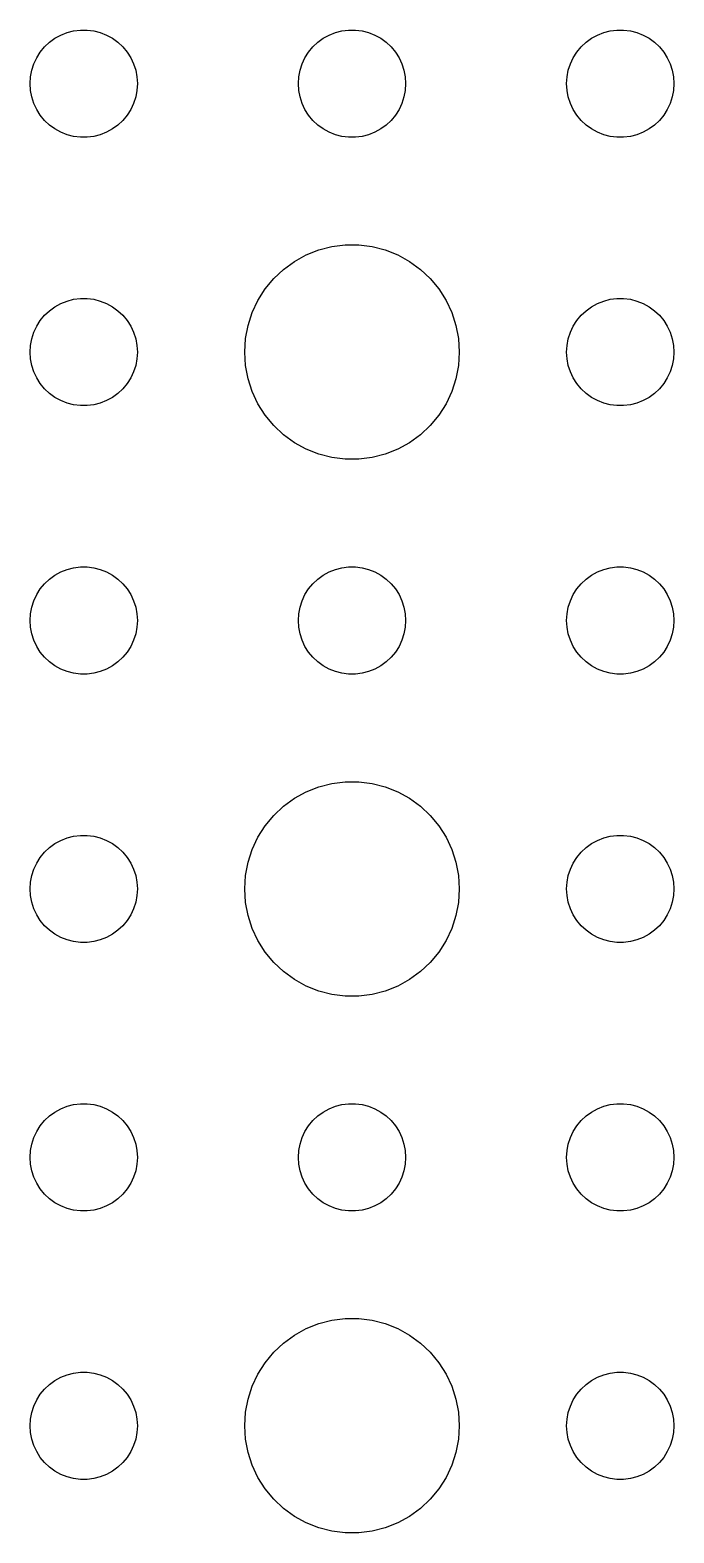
# Model space of a CAD drawing. Header units: metres. Extents: x -157 to 157, y -157 to 157.
# Drawn here: x 111 to 129, y 12.01 to 54 of the extents above; entities that cross this region are included whole.
import ezdxf

# ---------------------------------------------------------------- set-up
doc = ezdxf.new("R2010")
doc.units = ezdxf.units.M

msp = doc.modelspace()

# ---------------------------------------------------------------- linework, layer by layer
for p, q in [((111.544, 53.6558), (111.696, 53.7665)), ((111.696, 53.7665), (111.861, 53.8572)), ((111.861, 53.8572), (112.036, 53.9266)), ((112.036, 53.9266), (112.219, 53.9734)), ((112.219, 53.9734), (112.406, 53.997)), ((112.406, 53.997), (112.594, 53.997)), ((112.594, 53.997), (112.781, 53.9734)), ((112.781, 53.9734), (112.964, 53.9266)), ((112.964, 53.9266), (113.139, 53.8572)), ((113.139, 53.8572), (113.304, 53.7665)), ((113.304, 53.7665), (113.456, 53.6558)), ((119.044, 53.6558), (119.196, 53.7665)), ((119.196, 53.7665), (119.361, 53.8572)), ((119.361, 53.8572), (119.536, 53.9266)), ((119.536, 53.9266), (119.719, 53.9734)), ((119.719, 53.9734), (119.906, 53.997)), ((119.906, 53.997), (120.094, 53.997)), ((120.094, 53.997), (120.281, 53.9734)), ((120.281, 53.9734), (120.464, 53.9266)), ((120.464, 53.9266), (120.639, 53.8572)), ((120.639, 53.8572), (120.804, 53.7665)), ((120.804, 53.7665), (120.956, 53.6558)), ((126.544, 53.6558), (126.696, 53.7665)), ((126.696, 53.7665), (126.861, 53.8572)), ((126.861, 53.8572), (127.036, 53.9266)), ((127.036, 53.9266), (127.219, 53.9734)), ((127.219, 53.9734), (127.406, 53.997)), ((127.406, 53.997), (127.594, 53.997)), ((127.594, 53.997), (127.781, 53.9734)), ((127.781, 53.9734), (127.964, 53.9266)), ((127.964, 53.9266), (128.139, 53.8572)), ((128.139, 53.8572), (128.304, 53.7665)), ((128.304, 53.7665), (128.456, 53.6558)), ((111.186, 53.2226), (111.286, 53.3817)), ((111.286, 53.3817), (111.407, 53.5268)), ((111.407, 53.5268), (111.544, 53.6558)), ((113.456, 53.6558), (113.593, 53.5268)), ((113.593, 53.5268), (113.714, 53.3817)), ((113.714, 53.3817), (113.814, 53.2226)), ((118.686, 53.2226), (118.786, 53.3817)), ((118.786, 53.3817), (118.907, 53.5268)), ((118.907, 53.5268), (119.044, 53.6558)), ((120.956, 53.6558), (121.093, 53.5268)), ((121.093, 53.5268), (121.214, 53.3817)), ((121.214, 53.3817), (121.314, 53.2226)), ((126.186, 53.2226), (126.286, 53.3817)), ((126.286, 53.3817), (126.407, 53.5268)), ((126.407, 53.5268), (126.544, 53.6558)), ((128.456, 53.6558), (128.593, 53.5268)), ((128.593, 53.5268), (128.714, 53.3817)), ((128.714, 53.3817), (128.814, 53.2226)), ((111.047, 52.873), (111.105, 53.0522)), ((111.105, 53.0522), (111.186, 53.2226)), ((113.814, 53.2226), (113.895, 53.0522)), ((113.895, 53.0522), (113.953, 52.873)), ((118.547, 52.873), (118.605, 53.0522)), ((118.605, 53.0522), (118.686, 53.2226)), ((121.314, 53.2226), (121.395, 53.0522)), ((121.395, 53.0522), (121.453, 52.873)), ((126.047, 52.873), (126.105, 53.0522)), ((126.105, 53.0522), (126.186, 53.2226)), ((128.814, 53.2226), (128.895, 53.0522)), ((128.895, 53.0522), (128.953, 52.873)), ((111, 52.5), (111.012, 52.688)), ((111.012, 52.312), (111, 52.5)), ((111.012, 52.688), (111.047, 52.873)), ((113.953, 52.873), (113.988, 52.688)), ((113.988, 52.688), (114, 52.5)), ((114, 52.5), (113.988, 52.312)), ((118.5, 52.5), (118.512, 52.688)), ((118.512, 52.312), (118.5, 52.5)), ((118.512, 52.688), (118.547, 52.873)), ((121.453, 52.873), (121.488, 52.688)), ((121.488, 52.688), (121.5, 52.5)), ((121.5, 52.5), (121.488, 52.312)), ((126, 52.5), (126.012, 52.688)), ((126.012, 52.312), (126, 52.5)), ((126.012, 52.688), (126.047, 52.873)), ((128.953, 52.873), (128.988, 52.688)), ((128.988, 52.688), (129, 52.5)), ((129, 52.5), (128.988, 52.312)), ((111.047, 52.127), (111.012, 52.312)), ((111.105, 51.9478), (111.047, 52.127)), ((113.953, 52.127), (113.895, 51.9478)), ((113.988, 52.312), (113.953, 52.127)), ((118.547, 52.127), (118.512, 52.312)), ((118.605, 51.9478), (118.547, 52.127)), ((121.453, 52.127), (121.395, 51.9478)), ((121.488, 52.312), (121.453, 52.127)), ((126.047, 52.127), (126.012, 52.312)), ((126.105, 51.9478), (126.047, 52.127)), ((128.953, 52.127), (128.895, 51.9478)), ((128.988, 52.312), (128.953, 52.127)), ((111.186, 51.7774), (111.105, 51.9478)), ((111.286, 51.6183), (111.186, 51.7774)), ((113.814, 51.7774), (113.714, 51.6183)), ((113.895, 51.9478), (113.814, 51.7774)), ((118.686, 51.7774), (118.605, 51.9478)), ((118.786, 51.6183), (118.686, 51.7774)), ((121.314, 51.7774), (121.214, 51.6183)), ((121.395, 51.9478), (121.314, 51.7774)), ((126.186, 51.7774), (126.105, 51.9478)), ((126.286, 51.6183), (126.186, 51.7774)), ((128.814, 51.7774), (128.714, 51.6183)), ((128.895, 51.9478), (128.814, 51.7774)), ((111.407, 51.4732), (111.286, 51.6183)), ((111.544, 51.3442), (111.407, 51.4732)), ((111.696, 51.2335), (111.544, 51.3442)), ((111.861, 51.1428), (111.696, 51.2335)), ((113.304, 51.2335), (113.139, 51.1428)), ((113.456, 51.3442), (113.304, 51.2335)), ((113.593, 51.4732), (113.456, 51.3442)), ((113.714, 51.6183), (113.593, 51.4732)), ((118.907, 51.4732), (118.786, 51.6183)), ((119.044, 51.3442), (118.907, 51.4732)), ((119.196, 51.2335), (119.044, 51.3442)), ((119.361, 51.1428), (119.196, 51.2335)), ((120.804, 51.2335), (120.639, 51.1428)), ((120.956, 51.3442), (120.804, 51.2335)), ((121.093, 51.4732), (120.956, 51.3442)), ((121.214, 51.6183), (121.093, 51.4732)), ((126.407, 51.4732), (126.286, 51.6183)), ((126.544, 51.3442), (126.407, 51.4732)), ((126.696, 51.2335), (126.544, 51.3442)), ((126.861, 51.1428), (126.696, 51.2335)), ((128.304, 51.2335), (128.139, 51.1428)), ((128.456, 51.3442), (128.304, 51.2335)), ((128.593, 51.4732), (128.456, 51.3442)), ((128.714, 51.6183), (128.593, 51.4732)), ((112.036, 51.0734), (111.861, 51.1428)), ((112.219, 51.0266), (112.036, 51.0734)), ((112.406, 51.003), (112.219, 51.0266)), ((112.594, 51.003), (112.406, 51.003)), ((112.781, 51.0266), (112.594, 51.003)), ((112.964, 51.0734), (112.781, 51.0266)), ((113.139, 51.1428), (112.964, 51.0734)), ((119.536, 51.0734), (119.361, 51.1428)), ((119.719, 51.0266), (119.536, 51.0734)), ((119.906, 51.003), (119.719, 51.0266)), ((120.094, 51.003), (119.906, 51.003)), ((120.281, 51.0266), (120.094, 51.003)), ((120.464, 51.0734), (120.281, 51.0266)), ((120.639, 51.1428), (120.464, 51.0734)), ((127.036, 51.0734), (126.861, 51.1428)), ((127.219, 51.0266), (127.036, 51.0734)), ((127.406, 51.003), (127.219, 51.0266)), ((127.594, 51.003), (127.406, 51.003)), ((127.781, 51.0266), (127.594, 51.003)), ((127.964, 51.0734), (127.781, 51.0266)), ((128.139, 51.1428), (127.964, 51.0734)), ((119.073, 47.8532), (119.438, 47.9469)), ((119.438, 47.9469), (119.812, 47.9941)), ((119.812, 47.9941), (120.188, 47.9941)), ((120.188, 47.9941), (120.562, 47.9469)), ((120.562, 47.9469), (120.927, 47.8532)), ((118.088, 47.3115), (118.393, 47.533)), ((118.393, 47.533), (118.723, 47.7145)), ((118.723, 47.7145), (119.073, 47.8532)), ((120.927, 47.8532), (121.277, 47.7145)), ((121.277, 47.7145), (121.607, 47.533)), ((121.607, 47.533), (121.912, 47.3115)), ((117.573, 46.7634), (117.813, 47.0536)), ((117.813, 47.0536), (118.088, 47.3115)), ((121.912, 47.3115), (122.187, 47.0536)), ((122.187, 47.0536), (122.427, 46.7634)), ((117.371, 46.4453), (117.573, 46.7634)), ((122.427, 46.7634), (122.629, 46.4453)), ((111.544, 46.1558), (111.696, 46.2665)), ((111.696, 46.2665), (111.861, 46.3572)), ((111.861, 46.3572), (112.036, 46.4266)), ((112.036, 46.4266), (112.219, 46.4734)), ((112.219, 46.4734), (112.406, 46.497)), ((112.406, 46.497), (112.594, 46.497)), ((112.594, 46.497), (112.781, 46.4734)), ((112.781, 46.4734), (112.964, 46.4266)), ((112.964, 46.4266), (113.139, 46.3572)), ((113.139, 46.3572), (113.304, 46.2665)), ((113.304, 46.2665), (113.456, 46.1558)), ((117.211, 46.1044), (117.371, 46.4453)), ((122.629, 46.4453), (122.789, 46.1044)), ((126.544, 46.1558), (126.696, 46.2665)), ((126.696, 46.2665), (126.861, 46.3572)), ((126.861, 46.3572), (127.036, 46.4266)), ((127.036, 46.4266), (127.219, 46.4734)), ((127.219, 46.4734), (127.406, 46.497)), ((127.406, 46.497), (127.594, 46.497)), ((127.594, 46.497), (127.781, 46.4734)), ((127.781, 46.4734), (127.964, 46.4266)), ((127.964, 46.4266), (128.139, 46.3572)), ((128.139, 46.3572), (128.304, 46.2665)), ((128.304, 46.2665), (128.456, 46.1558)), ((111.186, 45.7226), (111.286, 45.8817)), ((111.286, 45.8817), (111.407, 46.0268)), ((111.407, 46.0268), (111.544, 46.1558)), ((113.456, 46.1558), (113.593, 46.0268)), ((113.593, 46.0268), (113.714, 45.8817)), ((113.714, 45.8817), (113.814, 45.7226)), ((117.094, 45.7461), (117.211, 46.1044)), ((122.789, 46.1044), (122.906, 45.7461)), ((126.186, 45.7226), (126.286, 45.8817)), ((126.286, 45.8817), (126.407, 46.0268)), ((126.407, 46.0268), (126.544, 46.1558)), ((128.456, 46.1558), (128.593, 46.0268)), ((128.593, 46.0268), (128.714, 45.8817)), ((128.714, 45.8817), (128.814, 45.7226)), ((111.012, 45.188), (111.047, 45.373)), ((111.047, 45.373), (111.105, 45.5522)), ((111.105, 45.5522), (111.186, 45.7226)), ((113.814, 45.7226), (113.895, 45.5522)), ((113.895, 45.5522), (113.953, 45.373)), ((113.953, 45.373), (113.988, 45.188)), ((117, 45), (117.024, 45.376)), ((117.024, 45.376), (117.094, 45.7461)), ((122.906, 45.7461), (122.976, 45.376)), ((122.976, 45.376), (123, 45)), ((126.012, 45.188), (126.047, 45.373)), ((126.047, 45.373), (126.105, 45.5522)), ((126.105, 45.5522), (126.186, 45.7226)), ((128.814, 45.7226), (128.895, 45.5522)), ((128.895, 45.5522), (128.953, 45.373)), ((128.953, 45.373), (128.988, 45.188)), ((111, 45), (111.012, 45.188)), ((111.012, 44.812), (111, 45)), ((113.988, 45.188), (114, 45)), ((114, 45), (113.988, 44.812)), ((117.024, 44.624), (117, 45)), ((123, 45), (122.976, 44.624)), ((126, 45), (126.012, 45.188)), ((126.012, 44.812), (126, 45)), ((128.988, 45.188), (129, 45)), ((129, 45), (128.988, 44.812)), ((111.047, 44.627), (111.012, 44.812)), ((111.105, 44.4478), (111.047, 44.627)), ((113.953, 44.627), (113.895, 44.4478)), ((113.988, 44.812), (113.953, 44.627)), ((117.094, 44.2539), (117.024, 44.624)), ((122.976, 44.624), (122.906, 44.2539)), ((126.047, 44.627), (126.012, 44.812)), ((126.105, 44.4478), (126.047, 44.627)), ((128.953, 44.627), (128.895, 44.4478)), ((128.988, 44.812), (128.953, 44.627)), ((111.186, 44.2774), (111.105, 44.4478)), ((111.286, 44.1183), (111.186, 44.2774)), ((111.407, 43.9732), (111.286, 44.1183)), ((113.714, 44.1183), (113.593, 43.9732)), ((113.814, 44.2774), (113.714, 44.1183)), ((113.895, 44.4478), (113.814, 44.2774)), ((117.211, 43.8956), (117.094, 44.2539)), ((122.906, 44.2539), (122.789, 43.8956)), ((126.186, 44.2774), (126.105, 44.4478)), ((126.286, 44.1183), (126.186, 44.2774)), ((126.407, 43.9732), (126.286, 44.1183)), ((128.714, 44.1183), (128.593, 43.9732)), ((128.814, 44.2774), (128.714, 44.1183)), ((128.895, 44.4478), (128.814, 44.2774)), ((111.544, 43.8442), (111.407, 43.9732)), ((111.696, 43.7335), (111.544, 43.8442)), ((111.861, 43.6428), (111.696, 43.7335)), ((113.304, 43.7335), (113.139, 43.6428)), ((113.456, 43.8442), (113.304, 43.7335)), ((113.593, 43.9732), (113.456, 43.8442)), ((117.371, 43.5547), (117.211, 43.8956)), ((122.789, 43.8956), (122.629, 43.5547)), ((126.544, 43.8442), (126.407, 43.9732)), ((126.696, 43.7335), (126.544, 43.8442)), ((126.861, 43.6428), (126.696, 43.7335)), ((128.304, 43.7335), (128.139, 43.6428)), ((128.456, 43.8442), (128.304, 43.7335)), ((128.593, 43.9732), (128.456, 43.8442)), ((112.036, 43.5734), (111.861, 43.6428)), ((112.219, 43.5266), (112.036, 43.5734)), ((112.406, 43.503), (112.219, 43.5266)), ((112.594, 43.503), (112.406, 43.503)), ((112.781, 43.5266), (112.594, 43.503)), ((112.964, 43.5734), (112.781, 43.5266)), ((113.139, 43.6428), (112.964, 43.5734)), ((117.573, 43.2366), (117.371, 43.5547)), ((122.629, 43.5547), (122.427, 43.2366)), ((127.036, 43.5734), (126.861, 43.6428)), ((127.219, 43.5266), (127.036, 43.5734)), ((127.406, 43.503), (127.219, 43.5266)), ((127.594, 43.503), (127.406, 43.503)), ((127.781, 43.5266), (127.594, 43.503)), ((127.964, 43.5734), (127.781, 43.5266)), ((128.139, 43.6428), (127.964, 43.5734)), ((117.813, 42.9464), (117.573, 43.2366)), ((118.088, 42.6885), (117.813, 42.9464)), ((122.187, 42.9464), (121.912, 42.6885)), ((122.427, 43.2366), (122.187, 42.9464)), ((118.393, 42.467), (118.088, 42.6885)), ((118.723, 42.2855), (118.393, 42.467)), ((121.607, 42.467), (121.277, 42.2855)), ((121.912, 42.6885), (121.607, 42.467)), ((119.073, 42.1468), (118.723, 42.2855)), ((119.438, 42.0531), (119.073, 42.1468)), ((119.812, 42.0059), (119.438, 42.0531)), ((120.188, 42.0059), (119.812, 42.0059)), ((120.562, 42.0531), (120.188, 42.0059)), ((120.927, 42.1468), (120.562, 42.0531)), ((121.277, 42.2855), (120.927, 42.1468)), ((111.407, 38.5268), (111.544, 38.6558)), ((111.544, 38.6558), (111.696, 38.7665)), ((111.696, 38.7665), (111.861, 38.8572)), ((111.861, 38.8572), (112.036, 38.9266)), ((112.036, 38.9266), (112.219, 38.9734)), ((112.219, 38.9734), (112.406, 38.997)), ((112.406, 38.997), (112.594, 38.997)), ((112.594, 38.997), (112.781, 38.9734)), ((112.781, 38.9734), (112.964, 38.9266)), ((112.964, 38.9266), (113.139, 38.8572)), ((113.139, 38.8572), (113.304, 38.7665)), ((113.304, 38.7665), (113.456, 38.6558)), ((113.456, 38.6558), (113.593, 38.5268)), ((118.907, 38.5268), (119.044, 38.6558)), ((119.044, 38.6558), (119.196, 38.7665)), ((119.196, 38.7665), (119.361, 38.8572)), ((119.361, 38.8572), (119.536, 38.9266)), ((119.536, 38.9266), (119.719, 38.9734)), ((119.719, 38.9734), (119.906, 38.997)), ((119.906, 38.997), (120.094, 38.997)), ((120.094, 38.997), (120.281, 38.9734)), ((120.281, 38.9734), (120.464, 38.9266)), ((120.464, 38.9266), (120.639, 38.8572)), ((120.639, 38.8572), (120.804, 38.7665)), ((120.804, 38.7665), (120.956, 38.6558)), ((120.956, 38.6558), (121.093, 38.5268)), ((126.407, 38.5268), (126.544, 38.6558)), ((126.544, 38.6558), (126.696, 38.7665)), ((126.696, 38.7665), (126.861, 38.8572)), ((126.861, 38.8572), (127.036, 38.9266)), ((127.036, 38.9266), (127.219, 38.9734)), ((127.219, 38.9734), (127.406, 38.997)), ((127.406, 38.997), (127.594, 38.997)), ((127.594, 38.997), (127.781, 38.9734)), ((127.781, 38.9734), (127.964, 38.9266)), ((127.964, 38.9266), (128.139, 38.8572)), ((128.139, 38.8572), (128.304, 38.7665)), ((128.304, 38.7665), (128.456, 38.6558)), ((128.456, 38.6558), (128.593, 38.5268)), ((111.105, 38.0522), (111.186, 38.2226)), ((111.186, 38.2226), (111.286, 38.3817)), ((111.286, 38.3817), (111.407, 38.5268)), ((113.593, 38.5268), (113.714, 38.3817)), ((113.714, 38.3817), (113.814, 38.2226)), ((113.814, 38.2226), (113.895, 38.0522)), ((118.605, 38.0522), (118.686, 38.2226)), ((118.686, 38.2226), (118.786, 38.3817)), ((118.786, 38.3817), (118.907, 38.5268)), ((121.093, 38.5268), (121.214, 38.3817)), ((121.214, 38.3817), (121.314, 38.2226)), ((121.314, 38.2226), (121.395, 38.0522)), ((126.105, 38.0522), (126.186, 38.2226)), ((126.186, 38.2226), (126.286, 38.3817)), ((126.286, 38.3817), (126.407, 38.5268)), ((128.593, 38.5268), (128.714, 38.3817)), ((128.714, 38.3817), (128.814, 38.2226)), ((128.814, 38.2226), (128.895, 38.0522)), ((111.012, 37.688), (111.047, 37.873)), ((111.047, 37.873), (111.105, 38.0522)), ((113.895, 38.0522), (113.953, 37.873)), ((113.953, 37.873), (113.988, 37.688)), ((118.512, 37.688), (118.547, 37.873)), ((118.547, 37.873), (118.605, 38.0522)), ((121.395, 38.0522), (121.453, 37.873)), ((121.453, 37.873), (121.488, 37.688)), ((126.012, 37.688), (126.047, 37.873)), ((126.047, 37.873), (126.105, 38.0522)), ((128.895, 38.0522), (128.953, 37.873)), ((128.953, 37.873), (128.988, 37.688)), ((111, 37.5), (111.012, 37.688)), ((111.012, 37.312), (111, 37.5)), ((113.988, 37.688), (114, 37.5)), ((114, 37.5), (113.988, 37.312)), ((118.5, 37.5), (118.512, 37.688)), ((118.512, 37.312), (118.5, 37.5)), ((121.488, 37.688), (121.5, 37.5)), ((121.5, 37.5), (121.488, 37.312)), ((126, 37.5), (126.012, 37.688)), ((126.012, 37.312), (126, 37.5)), ((128.988, 37.688), (129, 37.5)), ((129, 37.5), (128.988, 37.312)), ((111.047, 37.127), (111.012, 37.312)), ((111.105, 36.9478), (111.047, 37.127)), ((113.953, 37.127), (113.895, 36.9478)), ((113.988, 37.312), (113.953, 37.127)), ((118.547, 37.127), (118.512, 37.312)), ((118.605, 36.9478), (118.547, 37.127)), ((121.453, 37.127), (121.395, 36.9478)), ((121.488, 37.312), (121.453, 37.127)), ((126.047, 37.127), (126.012, 37.312)), ((126.105, 36.9478), (126.047, 37.127)), ((128.953, 37.127), (128.895, 36.9478)), ((128.988, 37.312), (128.953, 37.127)), ((111.186, 36.7774), (111.105, 36.9478)), ((111.286, 36.6183), (111.186, 36.7774)), ((111.407, 36.4732), (111.286, 36.6183)), ((113.714, 36.6183), (113.593, 36.4732)), ((113.814, 36.7774), (113.714, 36.6183)), ((113.895, 36.9478), (113.814, 36.7774)), ((118.686, 36.7774), (118.605, 36.9478)), ((118.786, 36.6183), (118.686, 36.7774)), ((118.907, 36.4732), (118.786, 36.6183)), ((121.214, 36.6183), (121.093, 36.4732)), ((121.314, 36.7774), (121.214, 36.6183)), ((121.395, 36.9478), (121.314, 36.7774)), ((126.186, 36.7774), (126.105, 36.9478)), ((126.286, 36.6183), (126.186, 36.7774)), ((126.407, 36.4732), (126.286, 36.6183)), ((128.714, 36.6183), (128.593, 36.4732)), ((128.814, 36.7774), (128.714, 36.6183)), ((128.895, 36.9478), (128.814, 36.7774)), ((111.544, 36.3442), (111.407, 36.4732)), ((111.696, 36.2335), (111.544, 36.3442)), ((111.861, 36.1428), (111.696, 36.2335)), ((112.036, 36.0734), (111.861, 36.1428)), ((113.139, 36.1428), (112.964, 36.0734)), ((113.304, 36.2335), (113.139, 36.1428)), ((113.456, 36.3442), (113.304, 36.2335)), ((113.593, 36.4732), (113.456, 36.3442)), ((119.044, 36.3442), (118.907, 36.4732)), ((119.196, 36.2335), (119.044, 36.3442)), ((119.361, 36.1428), (119.196, 36.2335)), ((119.536, 36.0734), (119.361, 36.1428)), ((120.639, 36.1428), (120.464, 36.0734)), ((120.804, 36.2335), (120.639, 36.1428)), ((120.956, 36.3442), (120.804, 36.2335)), ((121.093, 36.4732), (120.956, 36.3442)), ((126.544, 36.3442), (126.407, 36.4732)), ((126.696, 36.2335), (126.544, 36.3442)), ((126.861, 36.1428), (126.696, 36.2335)), ((127.036, 36.0734), (126.861, 36.1428)), ((128.139, 36.1428), (127.964, 36.0734)), ((128.304, 36.2335), (128.139, 36.1428)), ((128.456, 36.3442), (128.304, 36.2335)), ((128.593, 36.4732), (128.456, 36.3442)), ((112.219, 36.0266), (112.036, 36.0734)), ((112.406, 36.003), (112.219, 36.0266)), ((112.594, 36.003), (112.406, 36.003)), ((112.781, 36.0266), (112.594, 36.003)), ((112.964, 36.0734), (112.781, 36.0266)), ((119.719, 36.0266), (119.536, 36.0734)), ((119.906, 36.003), (119.719, 36.0266)), ((120.094, 36.003), (119.906, 36.003)), ((120.281, 36.0266), (120.094, 36.003)), ((120.464, 36.0734), (120.281, 36.0266)), ((127.219, 36.0266), (127.036, 36.0734)), ((127.406, 36.003), (127.219, 36.0266)), ((127.594, 36.003), (127.406, 36.003)), ((127.781, 36.0266), (127.594, 36.003)), ((127.964, 36.0734), (127.781, 36.0266)), ((118.723, 32.7145), (119.073, 32.8532)), ((119.073, 32.8532), (119.438, 32.9469)), ((119.438, 32.9469), (119.812, 32.9941)), ((119.812, 32.9941), (120.188, 32.9941)), ((120.188, 32.9941), (120.562, 32.9469)), ((120.562, 32.9469), (120.927, 32.8532)), ((120.927, 32.8532), (121.277, 32.7145)), ((118.088, 32.3115), (118.393, 32.533)), ((118.393, 32.533), (118.723, 32.7145)), ((121.277, 32.7145), (121.607, 32.533)), ((121.607, 32.533), (121.912, 32.3115)), ((117.573, 31.7634), (117.813, 32.0536)), ((117.813, 32.0536), (118.088, 32.3115)), ((121.912, 32.3115), (122.187, 32.0536)), ((122.187, 32.0536), (122.427, 31.7634)), ((112.219, 31.4734), (112.406, 31.497)), ((112.406, 31.497), (112.594, 31.497)), ((112.594, 31.497), (112.781, 31.4734)), ((117.371, 31.4453), (117.573, 31.7634)), ((122.427, 31.7634), (122.629, 31.4453)), ((127.219, 31.4734), (127.406, 31.497)), ((127.406, 31.497), (127.594, 31.497)), ((127.594, 31.497), (127.781, 31.4734)), ((111.407, 31.0268), (111.544, 31.1558)), ((111.544, 31.1558), (111.696, 31.2665)), ((111.696, 31.2665), (111.861, 31.3572)), ((111.861, 31.3572), (112.036, 31.4266)), ((112.036, 31.4266), (112.219, 31.4734)), ((112.781, 31.4734), (112.964, 31.4266)), ((112.964, 31.4266), (113.139, 31.3572)), ((113.139, 31.3572), (113.304, 31.2665)), ((113.304, 31.2665), (113.456, 31.1558)), ((113.456, 31.1558), (113.593, 31.0268)), ((117.094, 30.7461), (117.211, 31.1044)), ((117.211, 31.1044), (117.371, 31.4453)), ((122.629, 31.4453), (122.789, 31.1044)), ((122.789, 31.1044), (122.906, 30.7461)), ((126.407, 31.0268), (126.544, 31.1558)), ((126.544, 31.1558), (126.696, 31.2665)), ((126.696, 31.2665), (126.861, 31.3572)), ((126.861, 31.3572), (127.036, 31.4266)), ((127.036, 31.4266), (127.219, 31.4734)), ((127.781, 31.4734), (127.964, 31.4266)), ((127.964, 31.4266), (128.139, 31.3572)), ((128.139, 31.3572), (128.304, 31.2665)), ((128.304, 31.2665), (128.456, 31.1558)), ((128.456, 31.1558), (128.593, 31.0268)), ((111.105, 30.5522), (111.186, 30.7226)), ((111.186, 30.7226), (111.286, 30.8817)), ((111.286, 30.8817), (111.407, 31.0268)), ((113.593, 31.0268), (113.714, 30.8817)), ((113.714, 30.8817), (113.814, 30.7226)), ((113.814, 30.7226), (113.895, 30.5522)), ((117.024, 30.376), (117.094, 30.7461)), ((122.906, 30.7461), (122.976, 30.376)), ((126.105, 30.5522), (126.186, 30.7226)), ((126.186, 30.7226), (126.286, 30.8817)), ((126.286, 30.8817), (126.407, 31.0268)), ((128.593, 31.0268), (128.714, 30.8817)), ((128.714, 30.8817), (128.814, 30.7226)), ((128.814, 30.7226), (128.895, 30.5522)), ((111.012, 30.188), (111.047, 30.373)), ((111.047, 30.373), (111.105, 30.5522)), ((113.895, 30.5522), (113.953, 30.373)), ((113.953, 30.373), (113.988, 30.188)), ((117, 30), (117.024, 30.376)), ((122.976, 30.376), (123, 30)), ((126.012, 30.188), (126.047, 30.373)), ((126.047, 30.373), (126.105, 30.5522)), ((128.895, 30.5522), (128.953, 30.373)), ((128.953, 30.373), (128.988, 30.188)), ((111, 30), (111.012, 30.188)), ((111.012, 29.812), (111, 30)), ((113.988, 30.188), (114, 30)), ((114, 30), (113.988, 29.812)), ((117.024, 29.624), (117, 30)), ((123, 30), (122.976, 29.624)), ((126, 30), (126.012, 30.188)), ((126.012, 29.812), (126, 30)), ((128.988, 30.188), (129, 30)), ((129, 30), (128.988, 29.812)), ((111.047, 29.627), (111.012, 29.812)), ((111.105, 29.4478), (111.047, 29.627)), ((111.186, 29.2774), (111.105, 29.4478)), ((113.895, 29.4478), (113.814, 29.2774)), ((113.953, 29.627), (113.895, 29.4478)), ((113.988, 29.812), (113.953, 29.627)), ((117.094, 29.2539), (117.024, 29.624)), ((122.976, 29.624), (122.906, 29.2539)), ((126.047, 29.627), (126.012, 29.812)), ((126.105, 29.4478), (126.047, 29.627)), ((126.186, 29.2774), (126.105, 29.4478)), ((128.895, 29.4478), (128.814, 29.2774)), ((128.953, 29.627), (128.895, 29.4478)), ((128.988, 29.812), (128.953, 29.627)), ((111.286, 29.1183), (111.186, 29.2774)), ((111.407, 28.9732), (111.286, 29.1183)), ((113.714, 29.1183), (113.593, 28.9732)), ((113.814, 29.2774), (113.714, 29.1183)), ((117.211, 28.8956), (117.094, 29.2539)), ((122.906, 29.2539), (122.789, 28.8956)), ((126.286, 29.1183), (126.186, 29.2774)), ((126.407, 28.9732), (126.286, 29.1183)), ((128.714, 29.1183), (128.593, 28.9732)), ((128.814, 29.2774), (128.714, 29.1183)), ((111.544, 28.8442), (111.407, 28.9732)), ((111.696, 28.7335), (111.544, 28.8442)), ((111.861, 28.6427), (111.696, 28.7335)), ((112.036, 28.5734), (111.861, 28.6427)), ((112.219, 28.5266), (112.036, 28.5734)), ((112.964, 28.5734), (112.781, 28.5266)), ((113.139, 28.6427), (112.964, 28.5734)), ((113.304, 28.7335), (113.139, 28.6427)), ((113.456, 28.8442), (113.304, 28.7335)), ((113.593, 28.9732), (113.456, 28.8442)), ((117.371, 28.5547), (117.211, 28.8956)), ((117.573, 28.2366), (117.371, 28.5547)), ((122.629, 28.5547), (122.427, 28.2366)), ((122.789, 28.8956), (122.629, 28.5547)), ((126.544, 28.8442), (126.407, 28.9732)), ((126.696, 28.7335), (126.544, 28.8442)), ((126.861, 28.6427), (126.696, 28.7335)), ((127.036, 28.5734), (126.861, 28.6427)), ((127.219, 28.5266), (127.036, 28.5734)), ((127.964, 28.5734), (127.781, 28.5266)), ((128.139, 28.6427), (127.964, 28.5734)), ((128.304, 28.7335), (128.139, 28.6427)), ((128.456, 28.8442), (128.304, 28.7335)), ((128.593, 28.9732), (128.456, 28.8442)), ((112.406, 28.503), (112.219, 28.5266)), ((112.594, 28.503), (112.406, 28.503)), ((112.781, 28.5266), (112.594, 28.503)), ((117.813, 27.9464), (117.573, 28.2366)), ((122.427, 28.2366), (122.187, 27.9464)), ((127.406, 28.503), (127.219, 28.5266)), ((127.594, 28.503), (127.406, 28.503)), ((127.781, 28.5266), (127.594, 28.503)), ((118.088, 27.6884), (117.813, 27.9464)), ((122.187, 27.9464), (121.912, 27.6884)), ((118.393, 27.467), (118.088, 27.6884)), ((118.723, 27.2855), (118.393, 27.467)), ((121.607, 27.467), (121.277, 27.2855)), ((121.912, 27.6884), (121.607, 27.467)), ((119.073, 27.1468), (118.723, 27.2855)), ((119.438, 27.0531), (119.073, 27.1468)), ((119.812, 27.0059), (119.438, 27.0531)), ((120.188, 27.0059), (119.812, 27.0059)), ((120.562, 27.0531), (120.188, 27.0059)), ((120.927, 27.1468), (120.562, 27.0531)), ((121.277, 27.2855), (120.927, 27.1468)), ((112.036, 23.9266), (112.219, 23.9734)), ((112.219, 23.9734), (112.406, 23.997)), ((112.406, 23.997), (112.594, 23.997)), ((112.594, 23.997), (112.781, 23.9734)), ((112.781, 23.9734), (112.964, 23.9266)), ((119.536, 23.9266), (119.719, 23.9734)), ((119.719, 23.9734), (119.906, 23.997)), ((119.906, 23.997), (120.094, 23.997)), ((120.094, 23.997), (120.281, 23.9734)), ((120.281, 23.9734), (120.464, 23.9266)), ((127.036, 23.9266), (127.219, 23.9734)), ((127.219, 23.9734), (127.406, 23.997)), ((127.406, 23.997), (127.594, 23.997)), ((127.594, 23.997), (127.781, 23.9734)), ((127.781, 23.9734), (127.964, 23.9266)), ((111.286, 23.3817), (111.407, 23.5268)), ((111.407, 23.5268), (111.544, 23.6558)), ((111.544, 23.6558), (111.696, 23.7665)), ((111.696, 23.7665), (111.861, 23.8572)), ((111.861, 23.8572), (112.036, 23.9266)), ((112.964, 23.9266), (113.139, 23.8572)), ((113.139, 23.8572), (113.304, 23.7665)), ((113.304, 23.7665), (113.456, 23.6558)), ((113.456, 23.6558), (113.593, 23.5268)), ((113.593, 23.5268), (113.714, 23.3817)), ((118.786, 23.3817), (118.907, 23.5268)), ((118.907, 23.5268), (119.044, 23.6558)), ((119.044, 23.6558), (119.196, 23.7665)), ((119.196, 23.7665), (119.361, 23.8572)), ((119.361, 23.8572), (119.536, 23.9266)), ((120.464, 23.9266), (120.639, 23.8572)), ((120.639, 23.8572), (120.804, 23.7665)), ((120.804, 23.7665), (120.956, 23.6558)), ((120.956, 23.6558), (121.093, 23.5268)), ((121.093, 23.5268), (121.214, 23.3817)), ((126.286, 23.3817), (126.407, 23.5268)), ((126.407, 23.5268), (126.544, 23.6558)), ((126.544, 23.6558), (126.696, 23.7665)), ((126.696, 23.7665), (126.861, 23.8572)), ((126.861, 23.8572), (127.036, 23.9266)), ((127.964, 23.9266), (128.139, 23.8572)), ((128.139, 23.8572), (128.304, 23.7665)), ((128.304, 23.7665), (128.456, 23.6558)), ((128.456, 23.6558), (128.593, 23.5268)), ((128.593, 23.5268), (128.714, 23.3817)), ((111.105, 23.0522), (111.186, 23.2226)), ((111.186, 23.2226), (111.286, 23.3817)), ((113.714, 23.3817), (113.814, 23.2226)), ((113.814, 23.2226), (113.895, 23.0522)), ((118.605, 23.0522), (118.686, 23.2226)), ((118.686, 23.2226), (118.786, 23.3817)), ((121.214, 23.3817), (121.314, 23.2226)), ((121.314, 23.2226), (121.395, 23.0522)), ((126.105, 23.0522), (126.186, 23.2226)), ((126.186, 23.2226), (126.286, 23.3817)), ((128.714, 23.3817), (128.814, 23.2226)), ((128.814, 23.2226), (128.895, 23.0522)), ((111, 22.5), (111.012, 22.688)), ((111.012, 22.688), (111.047, 22.873)), ((111.047, 22.873), (111.105, 23.0522)), ((113.895, 23.0522), (113.953, 22.873)), ((113.953, 22.873), (113.988, 22.688)), ((113.988, 22.688), (114, 22.5)), ((118.5, 22.5), (118.512, 22.688)), ((118.512, 22.688), (118.547, 22.873)), ((118.547, 22.873), (118.605, 23.0522)), ((121.395, 23.0522), (121.453, 22.873)), ((121.453, 22.873), (121.488, 22.688)), ((121.488, 22.688), (121.5, 22.5)), ((126, 22.5), (126.012, 22.688)), ((126.012, 22.688), (126.047, 22.873)), ((126.047, 22.873), (126.105, 23.0522)), ((128.895, 23.0522), (128.953, 22.873)), ((128.953, 22.873), (128.988, 22.688)), ((128.988, 22.688), (129, 22.5)), ((111.012, 22.312), (111, 22.5)), ((111.047, 22.127), (111.012, 22.312)), ((113.988, 22.312), (113.953, 22.127)), ((114, 22.5), (113.988, 22.312)), ((118.512, 22.312), (118.5, 22.5)), ((118.547, 22.127), (118.512, 22.312)), ((121.488, 22.312), (121.453, 22.127)), ((121.5, 22.5), (121.488, 22.312)), ((126.012, 22.312), (126, 22.5)), ((126.047, 22.127), (126.012, 22.312)), ((128.988, 22.312), (128.953, 22.127)), ((129, 22.5), (128.988, 22.312)), ((111.105, 21.9478), (111.047, 22.127)), ((111.186, 21.7774), (111.105, 21.9478)), ((113.895, 21.9478), (113.814, 21.7774)), ((113.953, 22.127), (113.895, 21.9478)), ((118.605, 21.9478), (118.547, 22.127)), ((118.686, 21.7774), (118.605, 21.9478)), ((121.395, 21.9478), (121.314, 21.7774)), ((121.453, 22.127), (121.395, 21.9478)), ((126.105, 21.9478), (126.047, 22.127)), ((126.186, 21.7774), (126.105, 21.9478)), ((128.895, 21.9478), (128.814, 21.7774)), ((128.953, 22.127), (128.895, 21.9478)), ((111.286, 21.6183), (111.186, 21.7774)), ((111.407, 21.4732), (111.286, 21.6183)), ((111.544, 21.3442), (111.407, 21.4732)), ((113.593, 21.4732), (113.456, 21.3442)), ((113.714, 21.6183), (113.593, 21.4732)), ((113.814, 21.7774), (113.714, 21.6183)), ((118.786, 21.6183), (118.686, 21.7774)), ((118.907, 21.4732), (118.786, 21.6183)), ((119.044, 21.3442), (118.907, 21.4732)), ((121.093, 21.4732), (120.956, 21.3442)), ((121.214, 21.6183), (121.093, 21.4732)), ((121.314, 21.7774), (121.214, 21.6183)), ((126.286, 21.6183), (126.186, 21.7774)), ((126.407, 21.4732), (126.286, 21.6183)), ((126.544, 21.3442), (126.407, 21.4732)), ((128.593, 21.4732), (128.456, 21.3442)), ((128.714, 21.6183), (128.593, 21.4732)), ((128.814, 21.7774), (128.714, 21.6183)), ((111.696, 21.2335), (111.544, 21.3442)), ((111.861, 21.1427), (111.696, 21.2335)), ((112.036, 21.0734), (111.861, 21.1427)), ((112.219, 21.0266), (112.036, 21.0734)), ((112.406, 21.003), (112.219, 21.0266)), ((112.594, 21.003), (112.406, 21.003)), ((112.781, 21.0266), (112.594, 21.003)), ((112.964, 21.0734), (112.781, 21.0266)), ((113.139, 21.1427), (112.964, 21.0734)), ((113.304, 21.2335), (113.139, 21.1427)), ((113.456, 21.3442), (113.304, 21.2335)), ((119.196, 21.2335), (119.044, 21.3442)), ((119.361, 21.1427), (119.196, 21.2335)), ((119.536, 21.0734), (119.361, 21.1427)), ((119.719, 21.0266), (119.536, 21.0734)), ((119.906, 21.003), (119.719, 21.0266)), ((120.094, 21.003), (119.906, 21.003)), ((120.281, 21.0266), (120.094, 21.003)), ((120.464, 21.0734), (120.281, 21.0266)), ((120.639, 21.1427), (120.464, 21.0734)), ((120.804, 21.2335), (120.639, 21.1427)), ((120.956, 21.3442), (120.804, 21.2335)), ((126.696, 21.2335), (126.544, 21.3442)), ((126.861, 21.1427), (126.696, 21.2335)), ((127.036, 21.0734), (126.861, 21.1427)), ((127.219, 21.0266), (127.036, 21.0734)), ((127.406, 21.003), (127.219, 21.0266)), ((127.594, 21.003), (127.406, 21.003)), ((127.781, 21.0266), (127.594, 21.003)), ((127.964, 21.0734), (127.781, 21.0266)), ((128.139, 21.1427), (127.964, 21.0734)), ((128.304, 21.2335), (128.139, 21.1427)), ((128.456, 21.3442), (128.304, 21.2335)), ((118.393, 17.533), (118.723, 17.7145)), ((118.723, 17.7145), (119.073, 17.8532)), ((119.073, 17.8532), (119.438, 17.9469)), ((119.438, 17.9469), (119.812, 17.9941)), ((119.812, 17.9941), (120.188, 17.9941)), ((120.188, 17.9941), (120.562, 17.9469)), ((120.562, 17.9469), (120.927, 17.8532)), ((120.927, 17.8532), (121.277, 17.7145)), ((121.277, 17.7145), (121.607, 17.533)), ((117.813, 17.0536), (118.088, 17.3115)), ((118.088, 17.3115), (118.393, 17.533)), ((121.607, 17.533), (121.912, 17.3115)), ((121.912, 17.3115), (122.187, 17.0536)), ((117.573, 16.7634), (117.813, 17.0536)), ((122.187, 17.0536), (122.427, 16.7634)), ((111.861, 16.3572), (112.036, 16.4266)), ((112.036, 16.4266), (112.219, 16.4734)), ((112.219, 16.4734), (112.406, 16.497)), ((112.406, 16.497), (112.594, 16.497)), ((112.594, 16.497), (112.781, 16.4734)), ((112.781, 16.4734), (112.964, 16.4266)), ((112.964, 16.4266), (113.139, 16.3572)), ((117.211, 16.1044), (117.371, 16.4453)), ((117.371, 16.4453), (117.573, 16.7634)), ((122.427, 16.7634), (122.629, 16.4453)), ((122.629, 16.4453), (122.789, 16.1044)), ((126.861, 16.3572), (127.036, 16.4266)), ((127.036, 16.4266), (127.219, 16.4734)), ((127.219, 16.4734), (127.406, 16.497)), ((127.406, 16.497), (127.594, 16.497)), ((127.594, 16.497), (127.781, 16.4734)), ((127.781, 16.4734), (127.964, 16.4266)), ((127.964, 16.4266), (128.139, 16.3572)), ((111.286, 15.8817), (111.407, 16.0268)), ((111.407, 16.0268), (111.544, 16.1558)), ((111.544, 16.1558), (111.696, 16.2665)), ((111.696, 16.2665), (111.861, 16.3572)), ((113.139, 16.3572), (113.304, 16.2665)), ((113.304, 16.2665), (113.456, 16.1558)), ((113.456, 16.1558), (113.593, 16.0268)), ((113.593, 16.0268), (113.714, 15.8817)), ((117.094, 15.7461), (117.211, 16.1044)), ((122.789, 16.1044), (122.906, 15.7461)), ((126.286, 15.8817), (126.407, 16.0268)), ((126.407, 16.0268), (126.544, 16.1558)), ((126.544, 16.1558), (126.696, 16.2665)), ((126.696, 16.2665), (126.861, 16.3572)), ((128.139, 16.3572), (128.304, 16.2665)), ((128.304, 16.2665), (128.456, 16.1558)), ((128.456, 16.1558), (128.593, 16.0268)), ((128.593, 16.0268), (128.714, 15.8817)), ((111.047, 15.373), (111.105, 15.5522)), ((111.105, 15.5522), (111.186, 15.7226)), ((111.186, 15.7226), (111.286, 15.8817)), ((113.714, 15.8817), (113.814, 15.7226)), ((113.814, 15.7226), (113.895, 15.5522)), ((113.895, 15.5522), (113.953, 15.373)), ((117.024, 15.376), (117.094, 15.7461)), ((122.906, 15.7461), (122.976, 15.376)), ((126.047, 15.373), (126.105, 15.5522)), ((126.105, 15.5522), (126.186, 15.7226)), ((126.186, 15.7226), (126.286, 15.8817)), ((128.714, 15.8817), (128.814, 15.7226)), ((128.814, 15.7226), (128.895, 15.5522)), ((128.895, 15.5522), (128.953, 15.373)), ((111, 15), (111.012, 15.188)), ((111.012, 15.188), (111.047, 15.373)), ((113.953, 15.373), (113.988, 15.188)), ((113.988, 15.188), (114, 15)), ((117, 15), (117.024, 15.376)), ((122.976, 15.376), (123, 15)), ((126, 15), (126.012, 15.188)), ((126.012, 15.188), (126.047, 15.373)), ((128.953, 15.373), (128.988, 15.188)), ((128.988, 15.188), (129, 15)), ((111.012, 14.812), (111, 15)), ((111.047, 14.627), (111.012, 14.812)), ((113.988, 14.812), (113.953, 14.627)), ((114, 15), (113.988, 14.812)), ((117.024, 14.624), (117, 15)), ((123, 15), (122.976, 14.624)), ((126.012, 14.812), (126, 15)), ((126.047, 14.627), (126.012, 14.812)), ((128.988, 14.812), (128.953, 14.627)), ((129, 15), (128.988, 14.812)), ((111.105, 14.4478), (111.047, 14.627)), ((111.186, 14.2774), (111.105, 14.4478)), ((111.286, 14.1183), (111.186, 14.2774)), ((113.814, 14.2774), (113.714, 14.1183)), ((113.895, 14.4478), (113.814, 14.2774)), ((113.953, 14.627), (113.895, 14.4478)), ((117.094, 14.2539), (117.024, 14.624)), ((122.976, 14.624), (122.906, 14.2539)), ((126.105, 14.4478), (126.047, 14.627)), ((126.186, 14.2774), (126.105, 14.4478)), ((126.286, 14.1183), (126.186, 14.2774)), ((128.814, 14.2774), (128.714, 14.1183)), ((128.895, 14.4478), (128.814, 14.2774)), ((128.953, 14.627), (128.895, 14.4478)), ((111.407, 13.9732), (111.286, 14.1183)), ((111.544, 13.8442), (111.407, 13.9732)), ((113.593, 13.9732), (113.456, 13.8442)), ((113.714, 14.1183), (113.593, 13.9732)), ((117.211, 13.8956), (117.094, 14.2539)), ((117.371, 13.5547), (117.211, 13.8956)), ((122.789, 13.8956), (122.629, 13.5547)), ((122.906, 14.2539), (122.789, 13.8956)), ((126.407, 13.9732), (126.286, 14.1183)), ((126.544, 13.8442), (126.407, 13.9732)), ((128.593, 13.9732), (128.456, 13.8442)), ((128.714, 14.1183), (128.593, 13.9732)), ((111.696, 13.7335), (111.544, 13.8442)), ((111.861, 13.6427), (111.696, 13.7335)), ((112.036, 13.5734), (111.861, 13.6427)), ((112.219, 13.5266), (112.036, 13.5734)), ((112.406, 13.5029), (112.219, 13.5266)), ((112.594, 13.5029), (112.406, 13.5029)), ((112.781, 13.5266), (112.594, 13.5029)), ((112.964, 13.5734), (112.781, 13.5266)), ((113.139, 13.6427), (112.964, 13.5734)), ((113.304, 13.7335), (113.139, 13.6427)), ((113.456, 13.8442), (113.304, 13.7335)), ((117.573, 13.2366), (117.371, 13.5547)), ((122.629, 13.5547), (122.427, 13.2366)), ((126.696, 13.7335), (126.544, 13.8442)), ((126.861, 13.6427), (126.696, 13.7335)), ((127.036, 13.5734), (126.861, 13.6427)), ((127.219, 13.5266), (127.036, 13.5734)), ((127.406, 13.5029), (127.219, 13.5266)), ((127.594, 13.5029), (127.406, 13.5029)), ((127.781, 13.5266), (127.594, 13.5029)), ((127.964, 13.5734), (127.781, 13.5266)), ((128.139, 13.6427), (127.964, 13.5734)), ((128.304, 13.7335), (128.139, 13.6427)), ((128.456, 13.8442), (128.304, 13.7335)), ((117.813, 12.9464), (117.573, 13.2366)), ((122.427, 13.2366), (122.187, 12.9464)), ((118.088, 12.6884), (117.813, 12.9464)), ((118.393, 12.467), (118.088, 12.6884)), ((121.912, 12.6884), (121.607, 12.467)), ((122.187, 12.9464), (121.912, 12.6884)), ((118.723, 12.2855), (118.393, 12.467)), ((119.073, 12.1468), (118.723, 12.2855)), ((121.277, 12.2855), (120.927, 12.1468)), ((121.607, 12.467), (121.277, 12.2855)), ((119.438, 12.0531), (119.073, 12.1468)), ((119.812, 12.0059), (119.438, 12.0531)), ((120.188, 12.0059), (119.812, 12.0059)), ((120.562, 12.0531), (120.188, 12.0059)), ((120.927, 12.1468), (120.562, 12.0531))]:
    msp.add_line(p, q)

doc.saveas('drawing.dxf')
